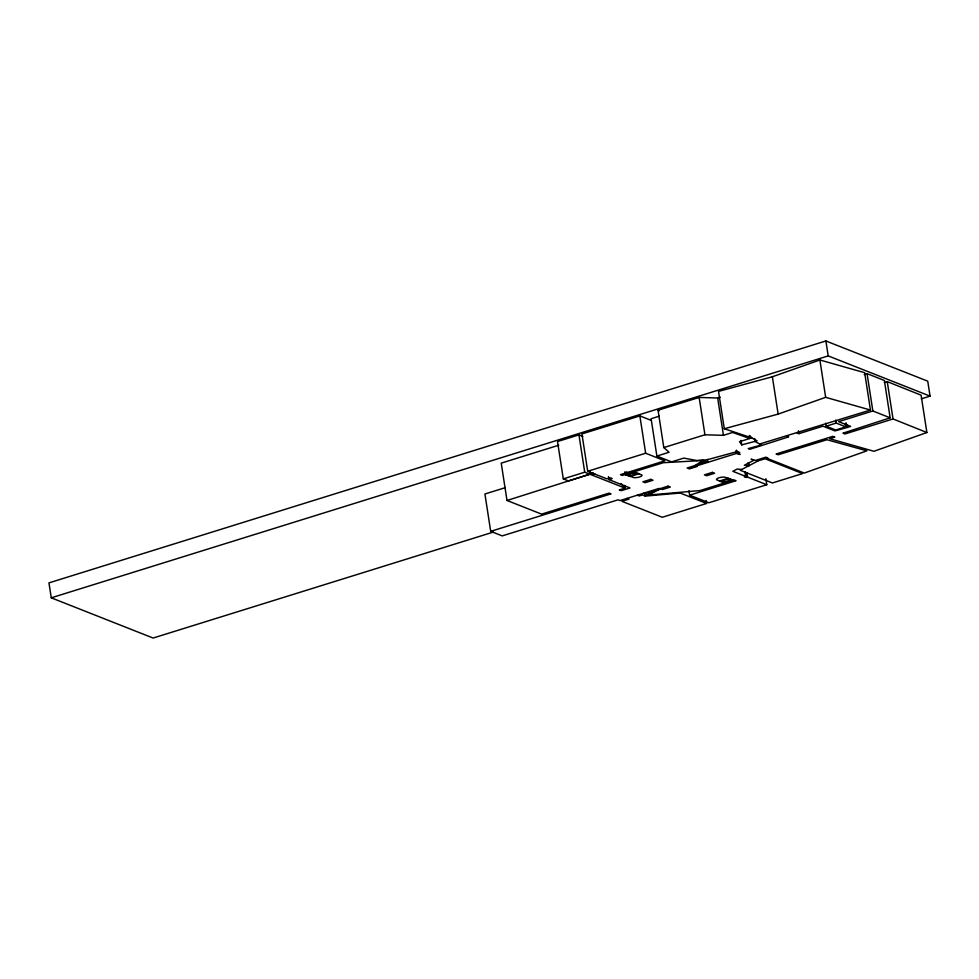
<?xml version="1.0" encoding="UTF-8"?>
<svg xmlns="http://www.w3.org/2000/svg" width="979" height="979" viewBox="0 0 979 979"><rect width="100%" height="100%" fill="white"/><g stroke="black" fill="none" stroke-linecap="round" stroke-linejoin="round"><path stroke-width="1.47" d="M624.932 471.694L625.361 474.497L634.147 471.756L639.116 473.714L630.317 476.455L625.348 474.497L626.793 471.829M648.343 493.808L652.308 491.299L646.556 493.098M707.401 459.371L707.866 462.357L703.057 460.46L695.225 465.392L696.51 465.894M505.237 487.677L484.923 494.003L490.699 531.34L502.239 535.892L618.092 499.816L620.013 500.575L659.063 488.411L660.336 488.913L648.086 495.105L643.436 493.269M593.139 473.151L507.012 500.477L501.224 463.14L558.801 445.212M593.152 473.224L590.496 474.472L590.031 471.486M749.302 435.52L749.755 438.506L739.537 441.688L741.752 444.87L757.085 440.856L751.762 437.882L724.301 428.741L718.525 391.404L772.37 376.768L819.888 359.991L864.665 372.705L870.441 410.042L759.655 444.013M724.301 428.741L778.146 414.105L825.664 397.327L870.441 410.042M884.367 382.52L887.243 381.614L921.104 395.186L926.88 432.522L873.953 451.282L829.739 438.727L834.781 437.148L832.774 436.353L776.114 453.999L778.085 454.782L826.949 439.718L866.868 450.829L804.273 473.053L766.802 458.258L767.817 457.939L765.884 457.181L755.372 460.46L751.113 459.175L753.842 460.252L744.383 465.233L748.996 465.674L748.556 462.773M660.336 488.913L655.453 490.638L648.086 495.105L700.083 490.565L734.115 479.967L736.037 480.726L689.644 495.178L688.947 490.687M659.246 416.197L651.096 418.731L656.885 456.067L669.085 452.261L663.811 447.574L658.035 410.238L699.153 397.437L717.668 398.012L720.287 397.18M663.811 447.574L704.929 434.774L723.444 435.337L732.61 432.449L749.755 438.506M926.88 432.522L893.032 418.951L844.987 433.966L842.992 433.171L890.144 417.813L884.367 380.476L867.064 373.648L864.212 374.541M921.288 398.845L930.05 396.116L927.737 381.174L825.884 340.961L48.95 582.884L51.263 597.826L153.116 638.039L493.392 532.074M51.263 597.826L828.197 355.903L930.05 396.116M582.835 436.401L578.944 434.872L557.516 441.541L563.292 478.878L568.469 480.922L589.909 474.24L589.444 471.254M650.839 420.236L639.862 415.904L581.93 433.942L587.706 471.266L606.931 478.853L610.272 477.825L612.181 478.584L608.926 479.6L608.461 476.614M563.292 478.878L584.732 472.196L589.909 474.24M587.706 471.266L645.638 453.228L664.863 460.815L620.502 474.644L622.411 475.402L663.248 462.724L703.057 460.46M796.943 432.926L798.876 433.685L822.96 426.183L834.965 430.919L847.239 427.444L850.641 426.379L838.624 421.643L872.852 410.984L890.144 417.813M692.239 467.216L736.538 453.424L740.148 454.452L737.114 453.253L736.649 450.267M737.114 453.253L739.72 452.445L737.407 451.527L706.826 459.849L696.485 460.473L683.819 458.086L671.618 461.88L656.885 456.067M825.64 423.234L826.105 426.22L836.188 423.075L845.795 426.868L845.33 423.883M490.699 531.34L611.006 493.869L609.085 493.11L541.595 514.134L507.012 500.477M845.795 426.868L835.711 430.014L826.105 426.22M732.059 479.82L728.217 478.303L719.406 481.044L724.374 483.002M728.78 481.631L733.173 480.273L728.217 478.303M744.958 471.89L745.655 476.381L744.334 476.785L747.577 477.14L766.79 484.727L765.872 478.743M706.128 500.477L706.593 503.463L662.293 517.267L621.934 501.334L628.983 499.131L627.062 498.372M766.79 484.727L708.857 502.765L689.644 495.178M594.999 474.069L590.496 474.472L625.091 488.129L624.675 485.449M637.292 495.19L639.214 495.949L642.383 494.958L645.259 496.096L680.185 493.037L706.593 503.463M741.764 469.492L737.138 469.051L732.843 471.315L745.655 476.381M719.687 480.958L717.02 479.991A4.944 1.456 -8.8 0 1 718.696 477.874A4.944 1.456 -8.8 0 1 725.096 477.238L727.923 478.388M638.834 473.812L641.502 474.766A4.944 1.456 -8.8 0 1 639.825 476.883A4.944 1.456 -8.8 0 1 633.437 477.532L630.598 476.369M786.724 436.108L788.646 436.867L749.938 449.251L748.237 448.59L761.429 445.004L754.993 441.419L754.54 438.519L755.042 441.443M658.035 410.238L659.32 410.752M625.361 474.497L630.317 476.455M608.926 479.6L629.986 487.958L621.237 490.687L619.303 489.928L625.091 488.129L621.212 483.675M749.792 435.618L751.762 437.882M748.091 462.883L748.996 465.674M887.243 381.614L893.032 418.951M867.064 373.648L872.852 410.984M846.786 424.543L847.239 427.444M846.064 422.769L846.749 427.248M825.884 340.961L828.197 355.903M835.723 420.089L836.188 423.075M819.888 359.991L825.664 397.327M798.423 430.772L798.876 433.685M772.37 376.768L778.146 414.105M746.879 472.649L747.577 477.14M741.054 440.379L741.752 444.87M745.362 471.731L746.255 477.544M736.086 450.438L736.538 453.424M717.668 398.012L723.444 435.337M699.153 397.437L704.929 434.774M639.862 415.904L645.638 453.228M644.806 493.11L645.259 496.096M578.944 434.872L584.732 472.196M702.971 461.831L698.994 464.327L704.758 462.529L702.971 461.831M758.456 460.693L740.259 470.275L772.407 482.977L802.572 473.579L765.101 458.784L758.456 460.693M633.278 472.82L628.457 474.325L631.174 475.402L636.007 473.897L633.278 472.82M650.802 479.331L642.848 481.815L645.088 482.696L653.042 480.224L650.802 479.331M695.102 465.539L687.148 468.011L689.387 468.904L697.342 466.42L695.102 465.539M668.094 486.159L660.14 488.643L662.391 489.524L670.334 487.052L668.094 486.159M712.394 472.367L704.439 474.839L706.691 475.733L714.633 473.249L712.394 472.367M727.348 479.367L722.514 480.86L725.243 481.937L730.065 480.432L727.348 479.367"/></g></svg>
